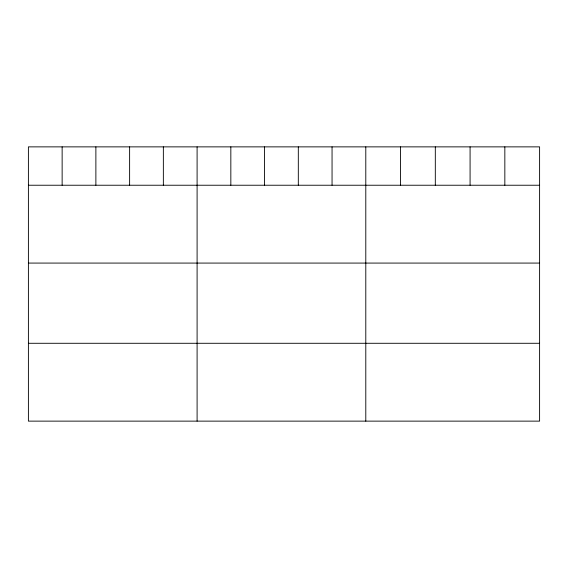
<?xml version="1.0" encoding="UTF-8"?>
<svg xmlns="http://www.w3.org/2000/svg" width="568" height="568" viewBox="0 0 568 568"><rect width="100%" height="100%" fill="white"/><g stroke="black" fill="none" stroke-linecap="round" stroke-linejoin="round"><path stroke-width="0.85" d="M539.6 185.232L539.6 421.129L28.4 421.129L28.4 146.871L539.6 146.871L539.6 185.232L28.4 185.232M28.4 263.076L539.6 263.076M28.4 343.285L539.6 343.285M504.838 146.871L504.838 185.232M470.077 146.871L470.077 185.232M435.315 146.871L435.315 185.232M400.554 146.871L400.554 185.232M365.792 146.871L365.792 421.129M332.053 146.871L332.053 185.232M298.314 146.871L298.314 185.232M264.574 146.871L264.574 185.232M230.835 146.871L230.835 185.232M197.096 146.871L197.096 421.129M163.357 146.871L163.357 185.232M129.618 146.871L129.618 185.232M95.878 146.871L95.878 185.232M62.139 146.871L62.139 185.232"/></g></svg>
